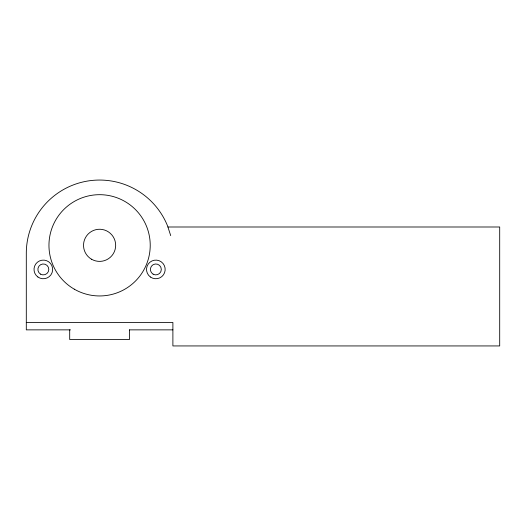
<?xml version="1.0" encoding="UTF-8"?>
<svg xmlns="http://www.w3.org/2000/svg" width="526" height="526" viewBox="0 0 526 526"><rect width="100%" height="100%" fill="white"/><g stroke="black" fill="none" stroke-linecap="round" stroke-linejoin="round"><path stroke-width="0.79" d="M167.972 226.995L499.7 226.995L499.7 345.937L172.89 345.937L172.89 322.471L26.3 322.471M70.523 329.861L26.3 329.861L26.3 253.354A73.292 73.292 0 0 1 167.551 225.897L170.707 235.622M129.481 329.861L172.89 329.861M129.488 329.861L129.488 339.507L69.695 339.507L69.695 329.861M74.278 289.168A50.627 50.627 0 0 0 150.226 245.32A50.627 50.627 0 0 0 74.278 201.471A50.627 50.627 0 0 0 74.278 289.168M91.557 259.239A16.076 16.076 0 0 0 115.667 245.32A16.076 16.076 0 0 0 91.557 231.401A16.076 16.076 0 0 0 91.557 259.239M150.416 277.005A9.323 9.323 0 0 0 165.125 270.344A9.323 9.323 0 0 0 152.001 260.935A9.323 9.323 0 0 0 150.416 277.005M37.905 277.005A9.323 9.323 0 0 0 52.613 270.344A9.323 9.323 0 0 0 39.489 260.935A9.323 9.323 0 0 0 37.905 277.005M40.607 274.164A5.464 5.464 0 0 0 48.8 269.43A5.464 5.464 0 0 0 40.607 264.696A5.464 5.464 0 0 0 40.607 274.164M153.119 274.164A5.464 5.464 0 0 0 161.311 269.43A5.464 5.464 0 0 0 153.119 264.696A5.464 5.464 0 0 0 153.119 274.164"/></g></svg>
